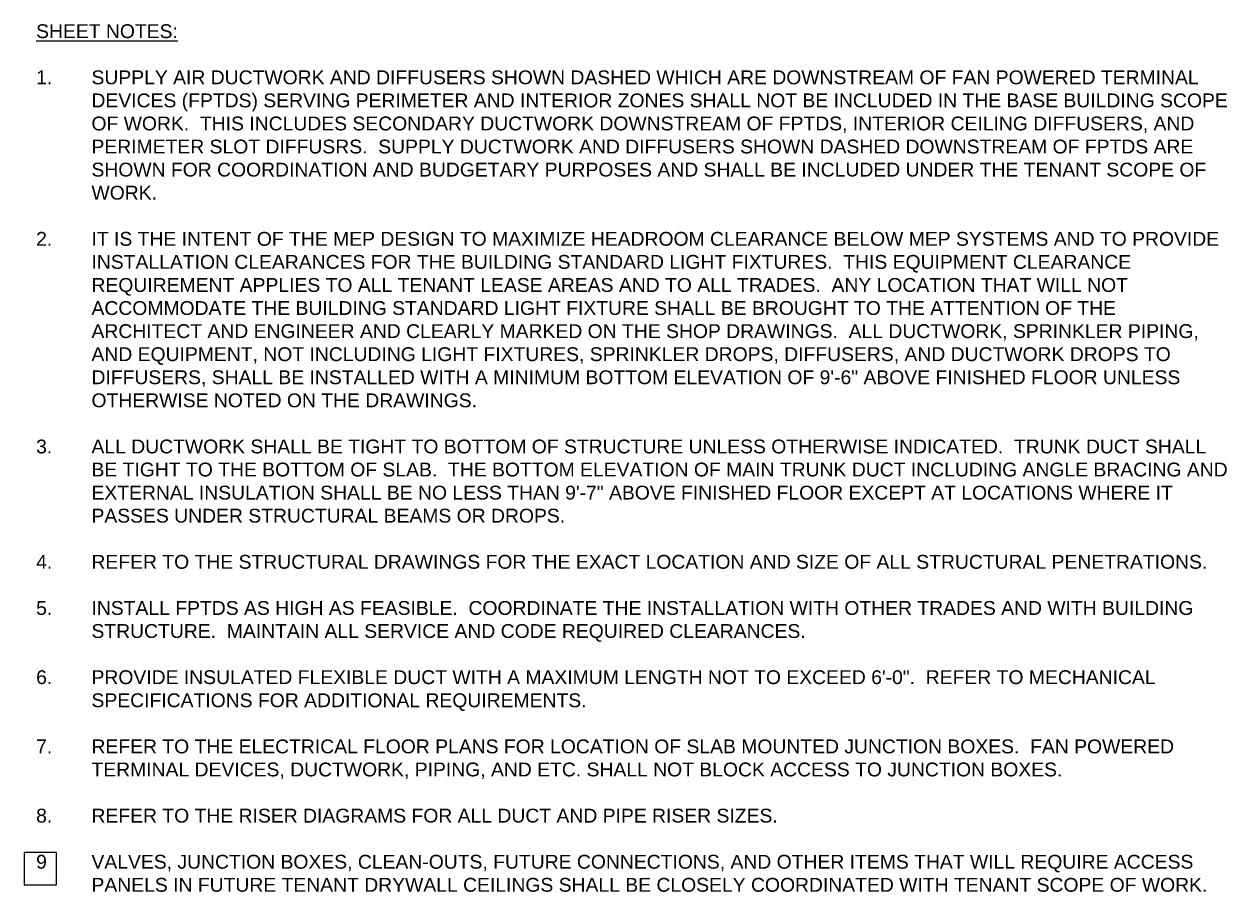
# Model space of a CAD drawing. Header units: inches. Extents: x -26012 to 27, y -3347 to 2082.
# Drawn here: x -19917 to -19249, y 95 to 577 of the extents above; entities that cross this region are included whole.
import ezdxf

# ---------------------------------------------------------------- set-up
doc = ezdxf.new("R2010")
doc.units = ezdxf.units.IN
doc.header["$LTSCALE"] = 48
doc.header["$MEASUREMENT"] = 0
doc.layers.add('G-Text', color=6, linetype='Continuous')
doc.styles.add('P08', font='arial.ttf', dxfattribs={"height": 0.08})

msp = doc.modelspace()

# ---------------------------------------------------------------- linework, layer by layer
at = {"layer": 'G-Text'}
msp.add_lwpolyline([(-19916.89, 98.48), (-19898.89, 98.48), (-19898.89, 116.48), (-19916.89, 116.48)], close=True, dxfattribs=at)

# ---------------------------------------------------------------- texts
at = {"layer": 'G-Text', "insert": (-19910.19, 576.54), "char_height": 7.6875, "width": 660.6833, "attachment_point": 1, "style": 'P08'}
msp.add_mtext('\\pi-30.75,l30.75,t30.75;{\\LSHEET NOTES:\\P\\P}1.     ^ISUPPLY AIR DUCTWORK AND DIFFUSERS SHOWN DASHED WHICH ARE DOWNSTREAM OF FAN POWERED TERMINAL DEVICES (FPTDS) SERVING PERIMETER AND INTERIOR ZONES SHALL NOT BE INCLUDED IN THE BASE BUILDING SCOPE OF WORK.  THIS INCLUDES SECONDARY DUCTWORK DOWNSTREAM OF FPTDS, INTERIOR CEILING DIFFUSERS, AND PERIMETER SLOT DIFFUSRS.  SUPPLY DUCTWORK AND DIFFUSERS SHOWN DASHED DOWNSTREAM OF FPTDS ARE SHOWN FOR COORDINATION AND BUDGETARY PURPOSES AND SHALL BE INCLUDED UNDER THE TENANT SCOPE OF WORK.\\P\\P2.     ^IIT IS THE INTENT OF THE MEP DESIGN TO MAXIMIZE HEADROOM CLEARANCE BELOW MEP SYSTEMS AND TO PROVIDE INSTALLATION CLEARANCES FOR THE BUILDING STANDARD LIGHT FIXTURES.  THIS EQUIPMENT CLEARANCE REQUIREMENT APPLIES TO ALL TENANT LEASE AREAS AND TO ALL TRADES.  ANY LOCATION THAT WILL NOT ACCOMMODATE THE BUILDING STANDARD LIGHT FIXTURE SHALL BE BROUGHT TO THE ATTENTION OF THE ARCHITECT AND ENGINEER AND CLEARLY MARKED ON THE SHOP DRAWINGS.  {\\C6;ALL DUCTWORK, SPRINKLER PIPING, AND EQUIPMENT, NOT INCLUDING LIGHT FIXTURES, SPRINKLER DROPS, DIFFUSERS, AND DUCTWORK DROPS TO DIFFUSERS, SHALL BE INSTALLED WITH A MINIMUM BOTTOM ELEVATION OF 9\'-6" ABOVE FINISHED FLOOR UNLESS OTHERWISE NOTED ON THE DRAWINGS.}  \\P \\P3.     ^IALL DUCTWORK SHALL BE TIGHT TO BOTTOM OF STRUCTURE UNLESS OTHERWISE INDICATED.  TRUNK DUCT SHALL BE TIGHT TO THE BOTTOM OF SLAB.  THE BOTTOM ELEVATION OF MAIN TRUNK DUCT INCLUDING ANGLE BRACING AND EXTERNAL INSULATION SHALL BE NO LESS THAN 9\'-7" ABOVE FINISHED FLOOR EXCEPT AT LOCATIONS WHERE IT PASSES UNDER STRUCTURAL BEAMS OR DROPS.\\P\\P4.     ^IREFER TO THE STRUCTURAL DRAWINGS FOR THE EXACT LOCATION AND SIZE OF ALL STRUCTURAL PENETRATIONS.  \\P\\P5.     ^IINSTALL FPTDS AS HIGH AS FEASIBLE.  COORDINATE THE INSTALLATION WITH OTHER TRADES AND WITH BUILDING STRUCTURE.  MAINTAIN ALL SERVICE AND CODE REQUIRED CLEARANCES.\\P\\P6.     ^IPROVIDE INSULATED FLEXIBLE DUCT WITH A MAXIMUM LENGTH NOT TO EXCEED 6\'-0".  REFER TO MECHANICAL SPECIFICATIONS FOR ADDITIONAL REQUIREMENTS. \\P\\P7.     ^IREFER TO THE ELECTRICAL FLOOR PLANS FOR LOCATION OF SLAB MOUNTED JUNCTION BOXES.  FAN POWERED TERMINAL DEVICES, DUCTWORK, PIPING, AND ETC. SHALL NOT BLOCK ACCESS TO JUNCTION BOXES.\\P\\P8.     ^IREFER TO THE RISER DIAGRAMS FOR ALL DUCT AND PIPE RISER SIZES.\\P\\P\\pi0,l0,tz;{\\C6;9^IVALVES, JUNCTION BOXES, CLEAN-OUTS, FUTURE CONNECTIONS, AND OTHER ITEMS THAT WILL REQUIRE ACCESS ^IPANELS IN FUTURE TENANT DRYWALL CEILINGS SHALL BE CLOSELY COORDINATED WITH TENANT SCOPE OF WORK.}', dxfattribs=at)

doc.saveas('drawing.dxf')
